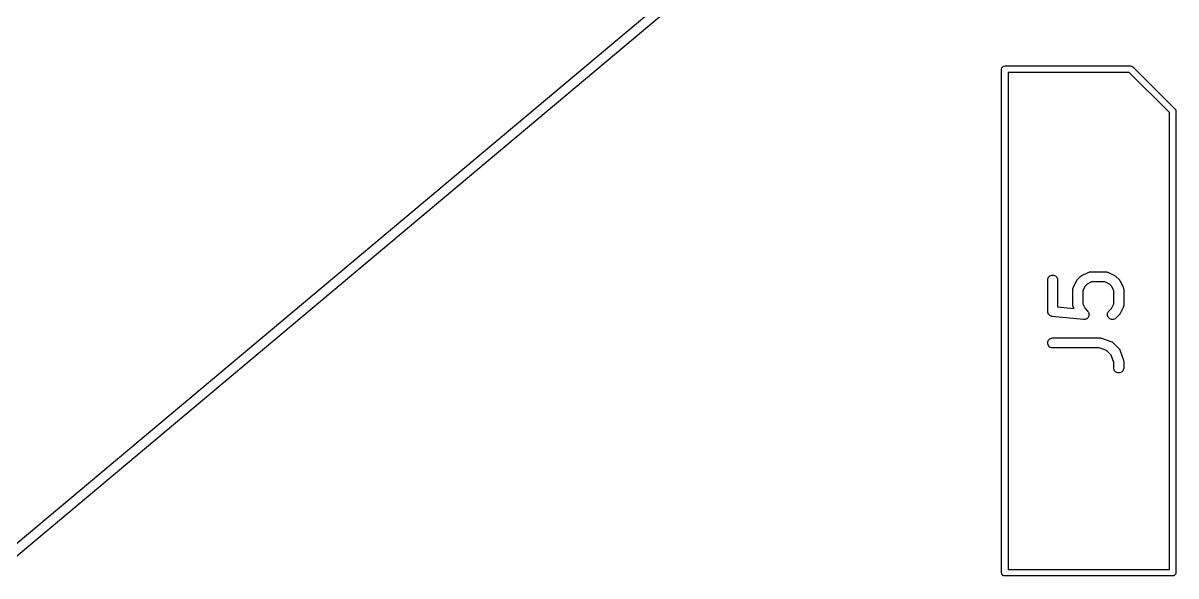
# Model space of a CAD drawing. Extents: x 2.7 to 14.1, y -9.5 to -1.1.
# Drawn here: x 9.486 to 10.172, y -8.761 to -8.432 of the extents above; entities that cross this region are included whole.
import ezdxf

# ---------------------------------------------------------------- set-up
doc = ezdxf.new("R2010")
doc.units = 0
doc.header["$MEASUREMENT"] = 0
doc.layers.add('BLACK', color=7, linetype='CONTINUOUS')

msp = doc.modelspace()

# ---------------------------------------------------------------- linework, layer by layer
at = {"layer": 'BLACK', "linetype": 'CONTINUOUS'}
for p, q in [((9.47008, -8.75196), (9.88779, -8.40146)), ((9.89384, -8.40408), (9.47161, -8.75838)), ((10.06847, -8.45948), (10.06862, -8.45873)), ((10.06862, -8.45873), (10.06968, -8.45766)), ((10.06968, -8.45766), (10.07044, -8.45751)), ((10.07044, -8.45751), (10.14544, -8.45751)), ((10.14544, -8.45751), (10.14619, -8.45766)), ((10.14619, -8.45766), (10.14683, -8.45809)), ((10.14683, -8.45809), (10.17183, -8.48309)), ((10.06847, -8.75948), (10.06847, -8.45948)), ((10.07241, -8.46145), (10.07241, -8.75751)), ((10.14462, -8.46145), (10.07241, -8.46145)), ((10.16847, -8.4853), (10.14462, -8.46145)), ((10.16847, -8.75751), (10.16847, -8.4853)), ((10.17183, -8.48309), (10.17226, -8.48373)), ((10.17226, -8.48373), (10.17241, -8.48448)), ((10.17241, -8.48448), (10.17241, -8.75948)), ((10.09652, -8.58347), (10.09733, -8.58265)), ((10.09733, -8.58265), (10.0984, -8.58221)), ((10.0984, -8.58221), (10.09955, -8.58221)), ((10.09955, -8.58221), (10.10061, -8.58265)), ((10.10061, -8.58265), (10.10143, -8.58347)), ((10.116, -8.58272), (10.11608, -8.58265)), ((10.11608, -8.58265), (10.11615, -8.58262)), ((10.11615, -8.58262), (10.1164, -8.58247)), ((10.1164, -8.58247), (10.12015, -8.58059)), ((10.12015, -8.58059), (10.12069, -8.58039)), ((10.12069, -8.58039), (10.1208, -8.58038)), ((10.1208, -8.58038), (10.12089, -8.58034)), ((10.12089, -8.58034), (10.12147, -8.58028)), ((10.12147, -8.58028), (10.13084, -8.58028)), ((10.13084, -8.58028), (10.13142, -8.58034)), ((10.13142, -8.58034), (10.13152, -8.58038)), ((10.13152, -8.58038), (10.13162, -8.58039)), ((10.13162, -8.58039), (10.13216, -8.58059)), ((10.13216, -8.58059), (10.13591, -8.58247)), ((10.13591, -8.58247), (10.13616, -8.58262)), ((10.13616, -8.58262), (10.13623, -8.58265)), ((10.13623, -8.58265), (10.13632, -8.58272)), ((10.09602, -8.58511), (10.09608, -8.58453)), ((10.09602, -8.60386), (10.09602, -8.58511)), ((10.09608, -8.58453), (10.09652, -8.58347)), ((10.10143, -8.58347), (10.10187, -8.58453)), ((10.10187, -8.58453), (10.10193, -8.58511)), ((10.10193, -8.58511), (10.10193, -8.60118)), ((10.11112, -8.58995), (10.11133, -8.58941)), ((10.11133, -8.58941), (10.11321, -8.58566)), ((10.11321, -8.58566), (10.11336, -8.58541)), ((10.11336, -8.58541), (10.11339, -8.58534)), ((10.11339, -8.58534), (10.11346, -8.58526)), ((10.11346, -8.58526), (10.11351, -8.58517)), ((10.11351, -8.58517), (10.11357, -8.58512)), ((10.11357, -8.58512), (10.11376, -8.5849)), ((10.11376, -8.5849), (10.11563, -8.58302)), ((10.11563, -8.58302), (10.11586, -8.58283)), ((10.11586, -8.58283), (10.11591, -8.58278)), ((10.11591, -8.58278), (10.116, -8.58272)), ((10.11827, -8.58873), (10.11692, -8.59143)), ((10.11947, -8.58754), (10.11827, -8.58873)), ((10.12217, -8.58619), (10.11947, -8.58754)), ((10.13015, -8.58619), (10.12217, -8.58619)), ((10.13284, -8.58754), (10.13015, -8.58619)), ((10.13404, -8.58873), (10.13284, -8.58754)), ((10.13539, -8.59143), (10.13404, -8.58873)), ((10.13632, -8.58272), (10.1364, -8.58278)), ((10.1364, -8.58278), (10.13646, -8.58283)), ((10.13646, -8.58283), (10.13668, -8.58302)), ((10.13668, -8.58302), (10.13856, -8.5849)), ((10.13856, -8.5849), (10.13874, -8.58512)), ((10.13874, -8.58512), (10.1388, -8.58517)), ((10.1388, -8.58517), (10.13886, -8.58526)), ((10.13886, -8.58526), (10.13892, -8.58534)), ((10.13892, -8.58534), (10.13895, -8.58541)), ((10.13895, -8.58541), (10.13911, -8.58566)), ((10.13911, -8.58566), (10.14098, -8.58941)), ((10.14098, -8.58941), (10.14119, -8.58995)), ((10.11102, -8.59073), (10.11108, -8.59016)), ((10.11102, -8.60011), (10.11102, -8.59073)), ((10.11108, -8.59016), (10.11112, -8.59006)), ((10.11112, -8.59006), (10.11112, -8.58995)), ((10.11692, -8.59143), (10.11692, -8.59941)), ((10.13539, -8.59941), (10.13539, -8.59143)), ((10.14119, -8.58995), (10.1412, -8.59006)), ((10.1412, -8.59006), (10.14124, -8.59016)), ((10.14124, -8.59016), (10.1413, -8.59073)), ((10.1413, -8.59073), (10.1413, -8.60011)), ((10.10193, -8.60118), (10.1117, -8.60216)), ((10.11108, -8.60068), (10.11102, -8.60011)), ((10.11112, -8.60078), (10.11108, -8.60068)), ((10.11112, -8.60089), (10.11112, -8.60078)), ((10.11133, -8.60143), (10.11112, -8.60089)), ((10.1117, -8.60216), (10.11133, -8.60143)), ((10.11692, -8.59941), (10.11827, -8.60211)), ((10.11827, -8.60211), (10.11981, -8.60364)), ((10.13251, -8.60364), (10.13404, -8.60211)), ((10.13404, -8.60211), (10.13539, -8.59941)), ((10.14098, -8.60143), (10.13911, -8.60518)), ((10.14119, -8.60089), (10.14098, -8.60143)), ((10.1412, -8.60078), (10.14119, -8.60089)), ((10.14124, -8.60068), (10.1412, -8.60078)), ((10.1413, -8.60011), (10.14124, -8.60068)), ((10.09604, -8.60407), (10.09602, -8.60386)), ((10.09603, -8.60414), (10.09604, -8.60407)), ((10.09606, -8.60421), (10.09603, -8.60414)), ((10.09608, -8.60443), (10.09606, -8.60421)), ((10.09624, -8.60483), (10.09608, -8.60443)), ((10.09637, -8.60524), (10.09624, -8.60483)), ((10.09646, -8.60536), (10.09637, -8.60524)), ((10.09652, -8.6055), (10.09646, -8.60536)), ((10.09682, -8.6058), (10.09652, -8.6055)), ((10.0971, -8.60614), (10.09682, -8.6058)), ((10.09723, -8.60621), (10.0971, -8.60614)), ((10.09733, -8.60631), (10.09723, -8.60621)), ((10.09773, -8.60648), (10.09733, -8.60631)), ((10.09811, -8.60668), (10.09773, -8.60648)), ((10.09833, -8.60672), (10.09811, -8.60668)), ((10.0984, -8.60675), (10.09833, -8.60672)), ((10.09847, -8.60675), (10.0984, -8.60675)), ((10.09868, -8.60679), (10.09847, -8.60675)), ((10.11743, -8.60867), (10.09868, -8.60679)), ((10.11801, -8.60867), (10.11743, -8.60867)), ((10.11815, -8.60863), (10.11801, -8.60867)), ((10.1183, -8.60863), (10.11815, -8.60863)), ((10.1187, -8.60846), (10.1183, -8.60863)), ((10.11911, -8.60834), (10.1187, -8.60846)), ((10.11922, -8.60824), (10.11911, -8.60834)), ((10.11936, -8.60819), (10.11922, -8.60824)), ((10.11967, -8.60788), (10.11936, -8.60819)), ((10.12, -8.60761), (10.11967, -8.60788)), ((10.11981, -8.60364), (10.12018, -8.60409)), ((10.12007, -8.60748), (10.12, -8.60761)), ((10.12018, -8.60737), (10.12007, -8.60748)), ((10.12018, -8.60409), (10.12023, -8.60423)), ((10.12034, -8.60697), (10.12018, -8.60737)), ((10.12023, -8.60423), (10.12033, -8.60434)), ((10.12033, -8.60434), (10.12045, -8.60476)), ((10.12055, -8.60659), (10.12034, -8.60697)), ((10.12045, -8.60476), (10.12062, -8.60515)), ((10.12056, -8.60644), (10.12055, -8.60659)), ((10.12062, -8.60631), (10.12056, -8.60644)), ((10.12062, -8.60515), (10.12062, -8.6053)), ((10.12062, -8.6053), (10.12066, -8.60545)), ((10.12066, -8.60545), (10.12062, -8.60588)), ((10.12062, -8.60588), (10.12062, -8.60631)), ((10.1317, -8.60515), (10.13214, -8.60409)), ((10.1317, -8.60631), (10.1317, -8.60515)), ((10.13214, -8.60737), (10.1317, -8.60631)), ((10.13214, -8.60409), (10.13251, -8.60364)), ((10.13295, -8.60819), (10.13214, -8.60737)), ((10.13402, -8.60863), (10.13295, -8.60819)), ((10.13517, -8.60863), (10.13402, -8.60863)), ((10.13623, -8.60819), (10.13517, -8.60863)), ((10.13668, -8.60782), (10.13623, -8.60819)), ((10.13856, -8.60594), (10.13668, -8.60782)), ((10.13874, -8.60572), (10.13856, -8.60594)), ((10.1388, -8.60567), (10.13874, -8.60572)), ((10.13886, -8.60558), (10.1388, -8.60567)), ((10.13892, -8.6055), (10.13886, -8.60558)), ((10.13895, -8.60542), (10.13892, -8.6055)), ((10.13911, -8.60518), (10.13895, -8.60542)), ((10.09608, -8.62203), (10.09652, -8.62096)), ((10.09608, -8.62318), (10.09608, -8.62203)), ((10.09652, -8.62424), (10.09608, -8.62318)), ((10.09652, -8.62096), (10.09733, -8.62015)), ((10.09733, -8.62015), (10.0984, -8.61971)), ((10.0984, -8.61971), (10.09897, -8.61965)), ((10.09897, -8.61965), (10.12709, -8.61965)), ((10.12709, -8.61965), (10.12739, -8.61968)), ((10.12739, -8.61968), (10.12746, -8.61967)), ((10.12746, -8.61967), (10.12757, -8.6197)), ((10.12757, -8.6197), (10.12767, -8.61971)), ((10.12767, -8.61971), (10.12774, -8.61974)), ((10.12774, -8.61974), (10.12803, -8.6198)), ((10.12803, -8.6198), (10.13365, -8.62168)), ((10.13365, -8.62168), (10.13418, -8.62191)), ((10.13418, -8.62191), (10.13426, -8.62198)), ((10.13426, -8.62198), (10.13436, -8.62202)), ((10.13436, -8.62202), (10.13481, -8.62239)), ((10.13481, -8.62239), (10.13856, -8.62614)), ((10.09733, -8.62506), (10.09652, -8.62424)), ((10.0984, -8.6255), (10.09733, -8.62506)), ((10.09897, -8.62556), (10.0984, -8.6255)), ((10.12662, -8.62556), (10.09897, -8.62556)), ((10.13112, -8.62706), (10.12662, -8.62556)), ((10.13389, -8.62982), (10.13112, -8.62706)), ((10.13539, -8.63433), (10.13389, -8.62982)), ((10.13856, -8.62614), (10.13892, -8.62659)), ((10.13892, -8.62659), (10.13896, -8.62669)), ((10.13896, -8.62669), (10.13903, -8.62677)), ((10.13903, -8.62677), (10.13927, -8.62729)), ((10.13927, -8.62729), (10.14114, -8.63292)), ((10.13539, -8.6376), (10.13539, -8.63433)), ((10.13545, -8.63818), (10.13539, -8.6376)), ((10.14114, -8.63292), (10.14121, -8.6332)), ((10.14121, -8.6332), (10.14124, -8.63328)), ((10.14124, -8.63328), (10.14125, -8.63338)), ((10.1413, -8.6376), (10.14124, -8.63818)), ((10.14125, -8.63338), (10.14127, -8.63348)), ((10.14127, -8.63348), (10.14127, -8.63356)), ((10.14127, -8.63356), (10.1413, -8.63385)), ((10.1413, -8.63385), (10.1413, -8.6376)), ((10.13589, -8.63924), (10.13545, -8.63818)), ((10.1367, -8.64006), (10.13589, -8.63924)), ((10.13777, -8.6405), (10.1367, -8.64006)), ((10.13892, -8.6405), (10.13777, -8.6405)), ((10.13998, -8.64006), (10.13892, -8.6405)), ((10.1408, -8.63924), (10.13998, -8.64006)), ((10.14124, -8.63818), (10.1408, -8.63924)), ((10.06862, -8.76023), (10.06847, -8.75948)), ((10.06968, -8.7613), (10.06862, -8.76023)), ((10.07241, -8.75751), (10.16847, -8.75751)), ((10.17226, -8.76023), (10.17119, -8.7613)), ((10.17241, -8.75948), (10.17226, -8.76023)), ((10.07044, -8.76145), (10.06968, -8.7613)), ((10.17044, -8.76145), (10.07044, -8.76145)), ((10.17119, -8.7613), (10.17044, -8.76145))]:
    msp.add_line(p, q, dxfattribs=at)

doc.saveas('drawing.dxf')
